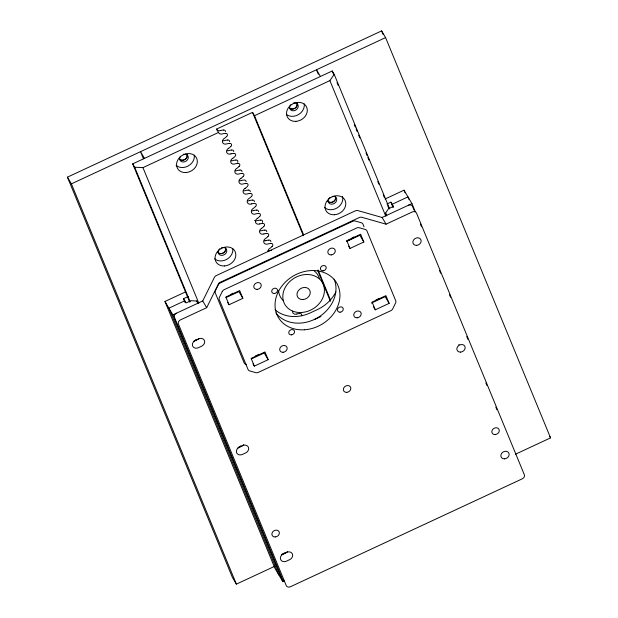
<?xml version="1.0" encoding="UTF-8"?>
<svg xmlns="http://www.w3.org/2000/svg" width="618" height="618" viewBox="0 0 618 618"><rect width="100%" height="100%" fill="white"/><g stroke="black" fill="none" stroke-linecap="round" stroke-linejoin="round"><path stroke-width="0.93" d="M185.616 291.851L164.952 301.468L172.886 314.863L202.727 300.974L214.384 277.397A3.476 2.874 -30.6 0 1 216.285 275.582L355.335 210.846A3.476 2.874 -30.6 0 1 357.876 210.599L382.086 217.474L411.936 203.585L415.25 211.619M206.698 307.671L218.347 284.095A3.476 2.874 -30.6 0 1 220.247 282.279L359.297 217.544A3.476 2.874 -30.6 0 1 361.847 217.297L386.057 224.179L412.291 211.966A3.476 2.874 -30.6 0 1 416.532 213.171L524.319 474.686A3.476 2.874 -30.6 0 1 522.28 478.819L290.452 586.737A3.476 2.874 -30.6 0 1 286.211 585.532L178.417 324.01A3.476 2.874 -30.6 0 1 180.464 319.885L206.698 307.671L202.727 300.974M225.431 133.442A9.247 7.655 -30.6 0 0 222.681 133.836A3.654 3.028 -30.6 0 1 218.494 132.468L216.516 129.123L252.523 112.36L254.508 115.705L329.896 80.61L334.199 74.338L332.214 70.985L132.7 163.863L189.656 302.048M386.621 215.798L385.516 213.117L388.56 208.683L393.411 206.427L390.885 202.171L386.961 203.994M226.76 136.393L226.852 136.3A2.117 1.754 -30.6 0 0 225.64 133.349L225.508 133.357M255.636 206.443L255.728 206.35A2.117 1.754 -30.6 0 0 254.508 203.399L254.315 203.415A9.247 7.655 -30.6 0 0 251.557 203.886M259.761 216.454L259.854 216.362A2.117 1.754 -30.6 0 0 258.633 213.403L258.44 213.419M268.003 236.462L268.096 236.37A2.117 1.754 -30.6 0 0 266.883 233.419L266.69 233.434M230.838 146.451L230.977 146.311A2.117 1.754 -30.6 0 0 229.757 143.353L229.572 143.368M239.089 166.466L239.228 166.327A2.117 1.754 -30.6 0 0 238.007 163.368L237.822 163.384M243.214 176.47L243.353 176.331A2.117 1.754 -30.6 0 0 242.132 173.38L242.009 173.388M251.464 196.485L251.603 196.346A2.117 1.754 -30.6 0 0 250.383 193.388L250.197 193.403M263.84 226.505L263.971 226.366A2.117 1.754 -30.6 0 0 262.758 223.415L262.565 223.422M272.082 246.52L272.221 246.381A2.117 1.754 -30.6 0 0 271.008 243.422L270.877 243.438M274.886 566.212L236.377 584.134L232.414 577.436L67.432 177.157L381.623 30.9L385.586 37.598L550.568 437.876L515.559 454.176M67.432 177.157L71.394 183.855L385.586 37.598M132.7 163.863L134.685 167.215L142.951 167.64L218.494 132.468M385.06 199.004L404.002 190.189L411.936 203.585M184.991 302.272L183.523 298.703L188.235 296.509M346.358 241.267L353.311 238.03M225.941 297.644L238.903 291.611L242.866 298.309L229.046 304.744L227.725 302.511M346.907 241.329L359.861 235.296L363.832 242.001L350.004 248.436L348.683 246.203M314.276 319.576L320.904 316.493M251.24 359.019L264.203 352.986L268.166 359.684L254.338 366.119L253.017 363.886M371.341 303.114L385.161 296.679L389.131 303.376L375.304 309.811L373.542 306.829M164.952 301.468L274.94 568.321L282.874 581.716L284.604 580.912M223.461 130.012L223.654 130.004A2.117 1.754 -30.6 0 1 225.485 131.619M227.586 140.023L227.779 140.008A2.117 1.754 -30.6 0 1 229.61 141.622M231.711 150.027L231.904 150.012A2.117 1.754 -30.6 0 1 233.735 151.626M233.697 153.38L233.882 153.364A2.117 1.754 -30.6 0 1 235.103 156.315L234.964 156.454A9.247 7.655 -30.6 0 1 232.762 158.293M235.837 160.031L236.03 160.023A2.117 1.754 -30.6 0 1 237.683 162.349M239.962 170.043L240.155 170.027A2.117 1.754 -30.6 0 1 241.986 171.642M246.072 183.399L246.258 183.384A2.117 1.754 -30.6 0 1 247.478 186.335L247.339 186.474A9.247 7.655 -30.6 0 1 245.137 188.312M248.212 190.058L248.397 190.043A2.117 1.754 -30.6 0 1 250.236 191.657M252.337 200.062L252.523 200.047A2.117 1.754 -30.6 0 1 254.361 201.661M256.462 210.066L256.648 210.058A2.117 1.754 -30.6 0 1 258.486 211.673M260.587 220.078L260.773 220.062A2.117 1.754 -30.6 0 1 262.426 222.395M264.713 230.081L264.898 230.074A2.117 1.754 -30.6 0 1 266.737 231.688M268.83 240.093L269.023 240.078A2.117 1.754 -30.6 0 1 270.862 241.692M299.691 313.488L299.877 313.473A2.117 1.754 -30.6 0 1 301.53 315.806M198.015 303.168L196.733 300.997L190.892 300.703L186.041 302.959L183.523 298.703M246.528 364.45L245.779 364.241A3.476 2.874 -30.6 0 1 244.087 362.781L215.296 292.94A3.476 2.874 -30.6 0 1 215.443 290.63L218.332 284.782A3.476 2.874 -30.6 0 1 220.224 282.967L352.724 221.29A3.476 2.874 -30.6 0 1 355.273 221.035L361.267 222.743A3.476 2.874 -30.6 0 1 362.967 224.203L364.048 226.821M549.688 436.385L550.568 437.876M320.433 76.47L316.462 69.772L318.301 74.23M385.516 213.117L386.798 215.28M382.086 217.474L386.057 224.179M144.488 158.378L140.518 151.68L143.461 158.811M381.623 30.9L383.09 34.469M420.394 224.11L421.499 226.791M439.522 270.522L440.626 273.195M449.456 294.616L450.561 297.297M466.745 336.563L467.849 339.243M485.872 382.975L486.976 385.647M495.806 407.069L496.911 409.749M414.021 210.004L412.561 206.474A3.476 2.874 -30.6 0 0 408.32 205.269M409.07 199.56L407.973 196.887L392.129 204.264L393.226 206.937M404.002 190.189L405.107 192.862M390.885 202.171L393.094 207.524M334.199 74.338L389.68 208.954M332.214 70.985L333.681 74.554M336.988 82.58L338.092 85.253M354.261 124.481L355.358 127.153M356.099 128.938L357.196 131.611M358.672 135.172L359.769 137.853M366.018 153.009L367.123 155.682M367.857 157.466L368.954 160.139M377.776 181.53L378.88 184.21M383.284 194.902L384.388 197.582M387.695 205.601L388.799 208.281M329.896 80.61L385.748 216.115M363.832 242.001L360.642 234.261L346.814 240.696L350.004 248.436M389.131 303.376L385.941 295.636L372.113 302.071L375.304 309.811M254.508 115.705L303.577 234.755M318.154 270.12L330.599 300.317M252.523 112.36L303.368 235.721M317.59 270.228L330.391 301.283M242.866 298.309L239.676 290.568L225.856 297.003L229.046 304.744M268.166 359.684L264.975 351.943L251.147 358.378L254.338 366.119M142.951 167.64L198.803 303.144M196.733 300.997L197.837 303.677M134.685 167.215L190.166 301.831M185.5 302.581L184.759 300.796L168.915 308.166L278.903 575.018M172.886 314.863L282.874 581.716M71.394 183.855L236.377 584.134M314.268 270.947A21.707 17.984 -30.6 0 1 319.359 278.262M283.399 300.711A21.707 17.984 -30.6 0 1 278.563 290.916M226.651 136.4A9.247 7.655 -30.6 0 1 224.512 138.278A3.654 3.028 -30.6 0 0 222.619 142.48A3.654 3.028 -30.6 0 0 226.791 143.87A9.247 7.655 -30.6 0 1 229.556 143.446M230.777 146.412A9.247 7.655 -30.6 0 1 228.637 148.289M230.916 153.874A3.654 3.028 -30.6 0 1 226.744 152.484A3.654 3.028 -30.6 0 1 228.614 148.281M230.931 153.851A9.247 7.655 -30.6 0 1 233.681 153.449M232.739 158.285A3.654 3.028 -30.6 0 0 230.869 162.488A3.654 3.028 -30.6 0 0 235.041 163.886A9.247 7.655 -30.6 0 1 237.806 163.461M239.027 166.42A9.247 7.655 -30.6 0 1 236.887 168.305A3.654 3.028 -30.6 0 0 234.994 172.499A3.654 3.028 -30.6 0 0 239.166 173.89A9.247 7.655 -30.6 0 1 241.932 173.465M243.152 176.431A9.247 7.655 -30.6 0 1 241.012 178.308M240.981 178.301A3.654 3.028 -30.6 0 0 239.12 182.503A3.654 3.028 -30.6 0 0 243.291 183.901A9.247 7.655 -30.6 0 1 246.057 183.476M245.107 188.305A3.654 3.028 -30.6 0 0 243.245 192.515A3.654 3.028 -30.6 0 0 247.416 193.905A9.247 7.655 -30.6 0 1 250.182 193.48M251.402 196.447A9.247 7.655 -30.6 0 1 249.263 198.324A3.654 3.028 -30.6 0 0 247.37 202.519A3.654 3.028 -30.6 0 0 251.541 203.909M255.528 206.451A9.247 7.655 -30.6 0 1 253.388 208.328A3.654 3.028 -30.6 0 0 251.495 212.522A3.654 3.028 -30.6 0 0 255.667 213.921A9.247 7.655 -30.6 0 1 258.432 213.496M259.653 216.454A9.247 7.655 -30.6 0 1 257.513 218.339M259.792 223.925A3.654 3.028 -30.6 0 1 255.62 222.534A3.654 3.028 -30.6 0 1 257.482 218.324M259.807 223.894A9.247 7.655 -30.6 0 1 262.557 223.5M263.778 226.466A9.247 7.655 -30.6 0 1 261.638 228.343M263.917 233.936A3.654 3.028 -30.6 0 1 259.738 232.538A3.654 3.028 -30.6 0 1 261.607 228.336M263.932 233.905A9.247 7.655 -30.6 0 1 266.675 233.511M267.903 236.47A9.247 7.655 -30.6 0 1 265.763 238.347A3.654 3.028 -30.6 0 0 263.863 242.55A3.654 3.028 -30.6 0 0 268.042 243.94A9.247 7.655 -30.6 0 1 270.8 243.515M272.028 246.482A9.247 7.655 -30.6 0 1 269.888 248.359A3.654 3.028 -30.6 0 0 267.833 251.07M296.91 313.99A3.654 3.028 -30.6 0 1 292.577 311.109M296.926 313.959A9.247 7.655 -30.6 0 1 299.676 313.565M271.534 250.282A9.247 7.655 -30.6 0 0 270.197 250.568A3.654 3.028 -30.6 0 1 268.506 250.862M266.072 240.564A9.247 7.655 -30.6 0 1 268.822 240.163M266.057 240.587A3.654 3.028 -30.6 0 1 264.38 240.85M264.697 230.159A9.247 7.655 -30.6 0 0 261.947 230.553A3.654 3.028 -30.6 0 1 260.255 230.846M260.572 220.155A9.247 7.655 -30.6 0 0 257.822 220.549A3.654 3.028 -30.6 0 1 254.554 220.317M253.697 210.545A9.247 7.655 -30.6 0 1 256.447 210.143M253.681 210.568A3.654 3.028 -30.6 0 1 252.005 210.831M249.572 200.533A9.247 7.655 -30.6 0 1 252.322 200.139M249.556 200.564A3.654 3.028 -30.6 0 1 247.88 200.827M248.197 190.128A9.247 7.655 -30.6 0 0 245.446 190.529A3.654 3.028 -30.6 0 1 243.755 190.815M246.111 181.653A2.117 1.754 -30.6 0 0 244.272 180.039L244.149 180.047A9.247 7.655 -30.6 0 0 241.321 180.518M241.306 180.549A3.654 3.028 -30.6 0 1 239.629 180.811M239.946 170.12A9.247 7.655 -30.6 0 0 237.196 170.514A3.654 3.028 -30.6 0 1 235.504 170.807M235.821 160.108A9.247 7.655 -30.6 0 0 233.071 160.51A3.654 3.028 -30.6 0 1 231.379 160.796M231.696 150.104A9.247 7.655 -30.6 0 0 228.946 150.498A3.654 3.028 -30.6 0 1 227.254 150.792M227.571 140.093A9.247 7.655 -30.6 0 0 224.821 140.495A3.654 3.028 -30.6 0 1 223.129 140.78M220.703 130.483A9.247 7.655 -30.6 0 1 223.453 130.089M220.688 130.514A3.654 3.028 -30.6 0 1 216.516 129.123M187.169 154.786A4.519 3.739 -30.6 0 1 184.782 159.637A4.519 3.739 -30.6 0 1 179.444 159.15M297.134 103.592A4.519 3.739 -30.6 0 1 294.747 108.451A4.519 3.739 -30.6 0 1 289.409 107.957M225.663 248.181A4.519 3.739 -30.6 0 1 223.276 253.04A4.519 3.739 -30.6 0 1 217.938 252.546M335.636 196.987A4.519 3.739 -30.6 0 1 333.241 201.847A4.519 3.739 -30.6 0 1 327.903 201.352M194.245 155.064A10.854 8.992 -30.6 0 1 188.335 165.894A10.854 8.992 -30.6 0 1 176.099 165.361M185.006 154.098A4.519 3.739 -30.6 0 1 187.988 158.88A4.519 3.739 -30.6 0 1 181.823 161.754A4.519 3.739 -30.6 0 1 180.533 156.176M183.299 154.284A4.519 3.739 -30.6 0 1 183.716 154.183M304.21 103.87A10.854 8.992 -30.6 0 1 298.772 114.43A10.854 8.992 -30.6 0 1 286.791 114.739M293.272 103.09A4.519 3.739 -30.6 0 1 298.208 106.79A4.519 3.739 -30.6 0 1 292.036 110.637A4.519 3.739 -30.6 0 1 290.784 104.643M232.739 248.459A10.854 8.992 -30.6 0 1 226.837 259.297A10.854 8.992 -30.6 0 1 214.601 258.757M221.406 247.81A4.519 3.739 -30.6 0 1 226.736 251.395A4.519 3.739 -30.6 0 1 220.186 255.095A4.519 3.739 -30.6 0 1 219.962 248.621M342.511 196.447A10.854 8.992 -30.6 0 1 337.235 207.849A10.854 8.992 -30.6 0 1 324.566 207.563M332.175 196.385A4.519 3.739 -30.6 0 1 336.586 200.703A4.519 3.739 -30.6 0 1 329.919 203.801A4.519 3.739 -30.6 0 1 329.927 197.436M186.76 154.245A4.341 3.6 -30.6 0 1 185.045 159.305A4.341 3.6 -30.6 0 1 179.575 159.042M225.508 248.243A4.341 3.6 -30.6 0 1 223.028 253.009A4.341 3.6 -30.6 0 1 217.86 252.167M335.049 196.169A4.341 3.6 -30.6 0 1 333.504 201.522A4.341 3.6 -30.6 0 1 327.826 200.974M296.555 102.766A4.341 3.6 -30.6 0 1 295.18 108.003A4.341 3.6 -30.6 0 1 289.541 107.849M334.16 279.228A33.866 28.049 -30.6 0 1 317.474 317.83A33.866 28.049 -30.6 0 1 275.883 312.971M176.493 313.187A3.476 2.874 -30.6 0 0 174.454 317.312L282.241 578.834A3.476 2.874 -30.6 0 0 283.94 580.287M243.762 444.558A4.774 3.955 -30.6 0 1 241.646 446.258L238.502 447.718A4.774 3.955 -30.6 0 1 237.691 448.027M199.135 338.517A4.774 3.955 -30.6 0 1 197.644 339.514L194.508 340.981A4.774 3.955 -30.6 0 1 193.697 341.283M287.455 551.665A4.774 3.955 -30.6 0 1 285.64 553.002L282.496 554.462A4.774 3.955 -30.6 0 1 281.684 554.763M459.097 344.566A4.341 3.6 -30.6 0 1 458.757 344.774M335.898 291.881A33.866 28.049 -30.6 0 1 317.382 309.587L310.313 312.878A33.866 28.049 -30.6 0 1 275.049 309.695M353.836 236.903A3.909 3.237 -30.6 0 1 351.959 237.969M379.135 298.278A3.909 3.237 -30.6 0 1 376.161 299.514M232.878 293.21A3.909 3.237 -30.6 0 1 230.993 294.276M258.44 354.315A3.909 3.237 -30.6 0 1 255.566 355.798M196.184 339.645A4.341 3.6 -30.6 0 1 194.415 340.557M240.796 445.81A4.341 3.6 -30.6 0 1 238.409 447.301M284.496 552.855A4.341 3.6 -30.6 0 1 282.009 554.137M222.295 291.48L219.405 297.328A3.476 2.874 -30.6 0 0 219.266 299.637L248.05 369.479A3.476 2.874 -30.6 0 0 249.749 370.939L255.744 372.646A3.476 2.874 -30.6 0 0 258.293 372.391L390.785 310.707A3.476 2.874 -30.6 0 0 392.685 308.892L395.574 303.052A3.476 2.874 -30.6 0 0 395.721 300.734L366.93 230.9A3.476 2.874 -30.6 0 0 365.238 229.44L359.236 227.733A3.476 2.874 -30.6 0 0 356.694 227.988L224.195 289.664A3.476 2.874 -30.6 0 0 222.295 291.48M198.587 338.873L195.45 340.34A4.774 3.955 -30.6 0 0 192.638 346.018A4.774 3.955 -30.6 0 0 198.471 347.679L201.615 346.211A4.774 3.955 -30.6 0 0 204.419 340.533A4.774 3.955 -30.6 0 0 198.587 338.873M242.58 445.617L239.444 447.077A4.774 3.955 -30.6 0 0 236.632 452.762A4.774 3.955 -30.6 0 0 242.465 454.415L245.609 452.955A4.774 3.955 -30.6 0 0 248.413 447.277A4.774 3.955 -30.6 0 0 242.58 445.617M286.582 552.361L283.438 553.821A4.774 3.955 -30.6 0 0 280.626 559.499A4.774 3.955 -30.6 0 0 286.458 561.159L289.603 559.699A4.774 3.955 -30.6 0 0 292.414 554.014A4.774 3.955 -30.6 0 0 286.582 552.361M301.599 312.484A21.707 17.984 -30.6 0 0 322.55 282.905A21.707 17.984 -30.6 0 0 286.682 285.137A21.707 17.984 -30.6 0 0 301.599 312.484M302.967 299.575A6.945 5.755 -30.6 0 0 309.672 290.112A6.945 5.755 -30.6 0 0 298.193 290.831A6.945 5.755 -30.6 0 0 302.967 299.575M185.933 172.553A10.854 8.992 -30.6 0 0 196.408 157.76A10.854 8.992 -30.6 0 0 178.478 158.872A10.854 8.992 -30.6 0 0 185.933 172.553M295.898 121.36A10.854 8.992 -30.6 0 0 306.373 106.566A10.854 8.992 -30.6 0 0 288.444 107.686A10.854 8.992 -30.6 0 0 295.898 121.36M224.427 265.949A10.854 8.992 -30.6 0 0 234.902 251.163A10.854 8.992 -30.6 0 0 216.972 252.275A10.854 8.992 -30.6 0 0 224.427 265.949M334.392 214.755A10.854 8.992 -30.6 0 0 344.875 199.969A10.854 8.992 -30.6 0 0 326.937 201.082A10.854 8.992 -30.6 0 0 334.392 214.755M274.338 293.496A3.036 2.518 -30.6 0 0 277.266 289.355A3.036 2.518 -30.6 0 0 272.244 289.672A3.036 2.518 -30.6 0 0 274.338 293.496M291.387 334.863A3.036 2.518 -30.6 0 0 294.315 330.723A3.036 2.518 -30.6 0 0 289.294 331.032A3.036 2.518 -30.6 0 0 291.387 334.863M340.085 312.19A3.036 2.518 -30.6 0 0 343.013 308.05A3.036 2.518 -30.6 0 0 337.992 308.359A3.036 2.518 -30.6 0 0 340.085 312.19M323.036 270.831A3.036 2.518 -30.6 0 0 325.964 266.69A3.036 2.518 -30.6 0 0 320.943 266.999A3.036 2.518 -30.6 0 0 323.036 270.831M283.067 352.291A3.909 3.237 -30.6 0 0 286.837 346.968A3.909 3.237 -30.6 0 0 280.379 347.37A3.909 3.237 -30.6 0 0 283.067 352.291M257.142 289.394A3.909 3.237 -30.6 0 0 260.912 284.071A3.909 3.237 -30.6 0 0 254.454 284.473A3.909 3.237 -30.6 0 0 257.142 289.394M331.194 254.917A3.909 3.237 -30.6 0 0 334.964 249.595A3.909 3.237 -30.6 0 0 328.506 249.996A3.909 3.237 -30.6 0 0 331.194 254.917M357.119 317.814A3.909 3.237 -30.6 0 0 360.889 312.492A3.909 3.237 -30.6 0 0 354.431 312.893A3.909 3.237 -30.6 0 0 357.119 317.814M304.35 329.788A33.866 28.049 -30.6 0 0 337.034 283.647A33.866 28.049 -30.6 0 0 281.082 287.131A33.866 28.049 -30.6 0 0 304.35 329.788M416.602 245.369A4.341 3.6 -30.6 0 0 420.788 239.452A4.341 3.6 -30.6 0 0 413.62 239.9A4.341 3.6 -30.6 0 0 416.602 245.369M460.595 352.113A4.341 3.6 -30.6 0 0 464.79 346.196A4.341 3.6 -30.6 0 0 457.614 346.644A4.341 3.6 -30.6 0 0 460.595 352.113M504.589 458.85A4.341 3.6 -30.6 0 0 508.784 452.932A4.341 3.6 -30.6 0 0 501.607 453.38A4.341 3.6 -30.6 0 0 504.589 458.85M275.257 536.965A3.909 3.237 -30.6 0 0 279.027 531.642A3.909 3.237 -30.6 0 0 272.569 532.044A3.909 3.237 -30.6 0 0 275.257 536.965M346.729 392.376A3.909 3.237 -30.6 0 0 350.499 387.053A3.909 3.237 -30.6 0 0 344.041 387.455A3.909 3.237 -30.6 0 0 346.729 392.376M495.188 434.585A3.909 3.237 -30.6 0 0 498.958 429.263A3.909 3.237 -30.6 0 0 492.5 429.665A3.909 3.237 -30.6 0 0 495.188 434.585"/></g></svg>
